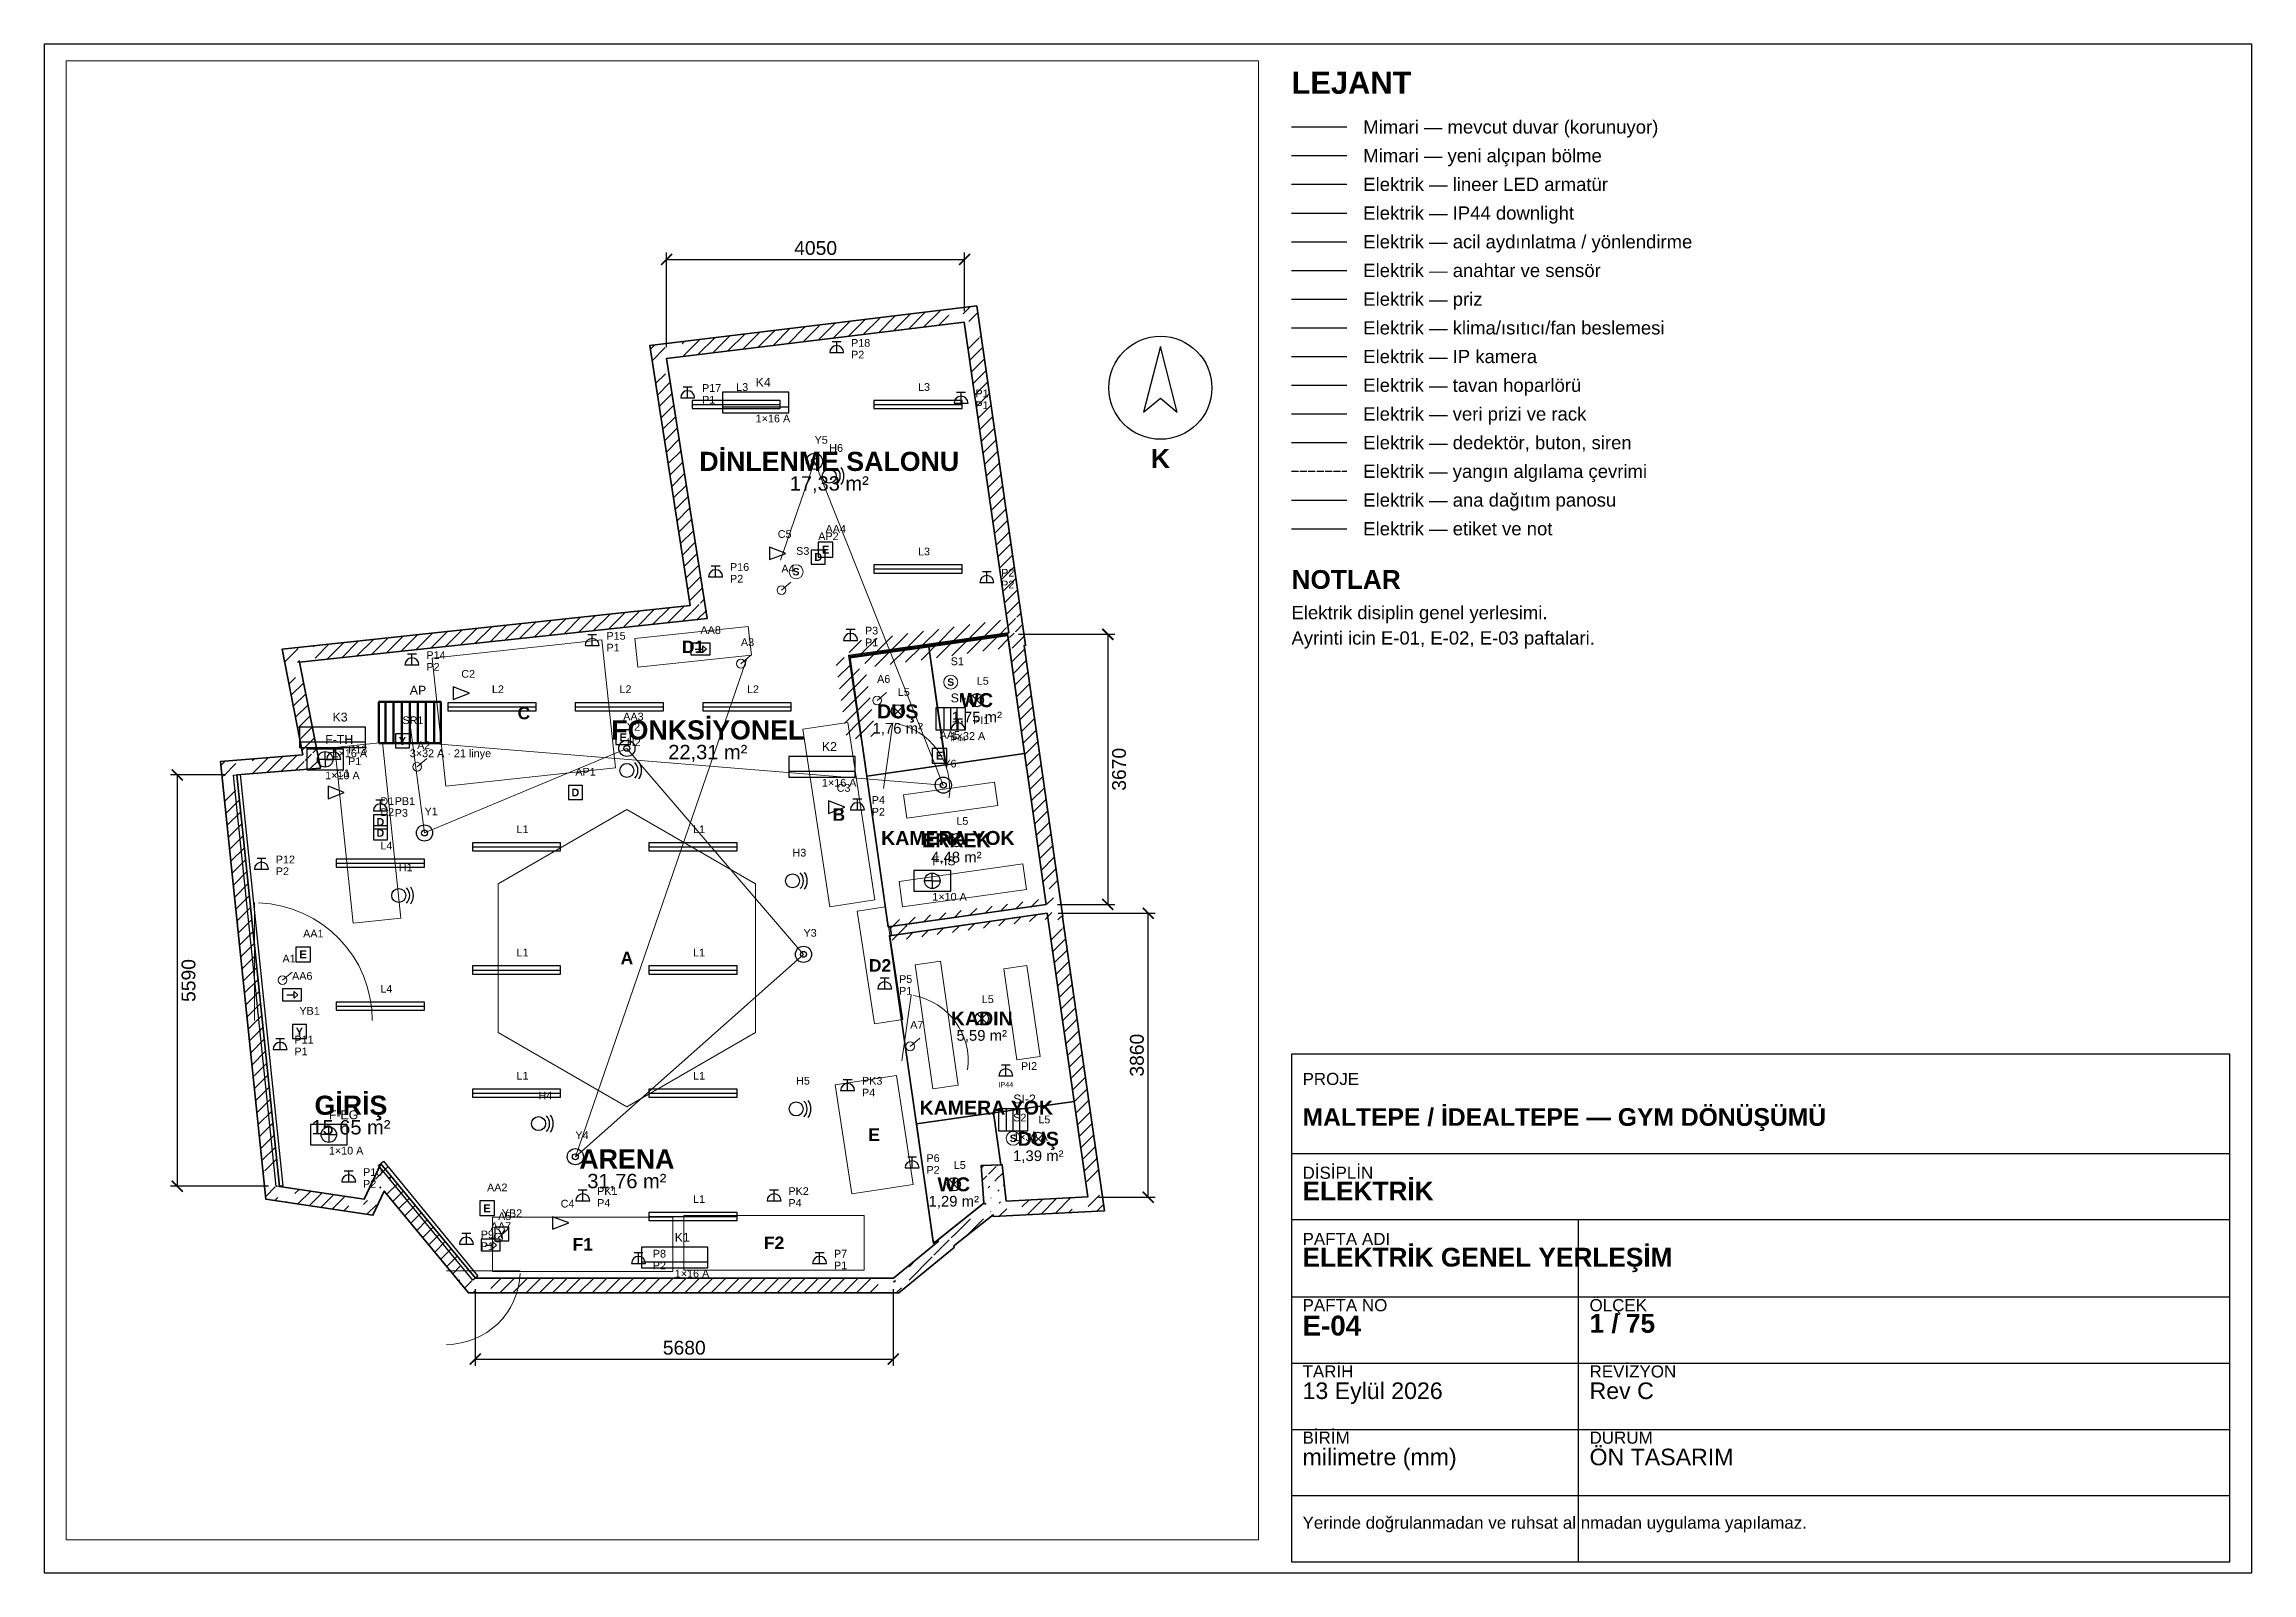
# Paper-space layout 'E-04 ELEKTRİK GENEL YERLEŞİM' of a CAD drawing. Header units: millimetres. Extents: x 10 to 410, y 10 to 287.
# The model-space entities are those that its viewports show. They can reach past a viewport. Long polylines and large blocks are cut down to what shows.
import ezdxf
from ezdxf.enums import TextEntityAlignment as Align

# ---------------------------------------------------------------- set-up
doc = ezdxf.new("R2010")
doc.units = ezdxf.units.MM
doc.linetypes.add('DASHED', pattern=[1.524, 1.27, -0.254])
for name, color, linetype, lineweight in [('A-CEPHE', 5, 'Continuous', 25), ('A-DUVAR-MEVCUT', 8, 'Continuous', 35), ('A-DUVAR-YENI', 1, 'Continuous', 35), ('A-EKIPMAN', 9, 'Continuous', 18), ('A-KAPI', 8, 'Continuous', 18), ('A-MOBILYA', 9, 'Continuous', 18), ('A-YAZI', 8, 'Continuous', 13), ('E-AYD-ACIL', 3, 'Continuous', 25), ('E-AYD-ANAHTAR', 2, 'Continuous', 18), ('E-AYD-ARMATUR', 2, 'Continuous', 25), ('E-AYD-DOWNLIGHT', 2, 'Continuous', 25), ('E-KUVVET-CIHAZ', 5, 'Continuous', 25), ('E-KUVVET-PRIZ', 5, 'Continuous', 25), ('E-PANO', 7, 'Continuous', 50), ('E-YAZI', 7, 'Continuous', 13), ('E-ZAYIF-KAMERA', 6, 'Continuous', 25), ('E-ZAYIF-LINYE', 6, 'DASHED', 13), ('E-ZAYIF-SES', 6, 'Continuous', 25), ('E-ZAYIF-VERI', 6, 'Continuous', 25), ('E-ZAYIF-YANGIN', 1, 'Continuous', 25), ('G-ANTET', 7, 'Continuous', 25), ('G-KUZEY', 7, 'Continuous', 25), ('G-OLCU', 7, 'Continuous', 13)]:
    doc.layers.add(name, color=color, linetype=linetype, lineweight=lineweight)
doc.styles.add('GYM', font='arial.ttf')
doc.styles.add('GYM-B', font='arialbd.ttf')
doc.dimstyles.new('GYM-75', dxfattribs={"dimscale": 75, "dimtxt": 2.5, "dimasz": 2, "dimexe": 1.25, "dimexo": 2, "dimgap": 0.8, "dimtad": 1, "dimdec": 0, "dimtxsty": 'GYM', "dimblk": 'ARCHTICK', "dimcen": 2.5, "dimclrt": 7, "dimazin": 3, "dimtfac": 1, "dimtmove": 0, "dimatfit": 3})

# ---------------------------------------------------------------- blocks, each defined once
blk = doc.blocks.new('ANTET_A3')
for p, q in [((0, 74), (170, 74)), ((0, 62), (170, 62)), ((52, 0), (52, 62)), ((0, 48), (170, 48)), ((0, 36), (170, 36)), ((0, 24), (170, 24)), ((0, 12), (170, 12))]:
    blk.add_line(p, q)
blk.add_lwpolyline([(0, 0), (170, 0), (170, 92), (0, 92)], close=True)
at = {"style": 'GYM'}
for s, p in [('PROJE', (2, 87.5)), ('DİSİPLİN', (2, 70.5)), ('PAFTA ADI', (2, 58.5)), ('ÖLÇEK', (54, 46.5)), ('PAFTA NO', (2, 46.5)), ('TARİH', (2, 34.5)), ('REVİZYON', (54, 34.5)), ('BİRİM', (2, 22.5)), ('DURUM', (54, 22.5))]:
    blk.add_text(s, height=2.2, dxfattribs=at).set_placement(p, align=Align.MIDDLE_LEFT)
for tag, p, height, style in [('PROJE', (2, 79), 3.2, 'GYM-B'), ('DISIPLIN', (2, 65.5), 3.4, 'GYM-B'), ('PAFTA_ADI', (2, 53.5), 3.4, 'GYM-B'), ('PAFTA_NO', (2, 41), 3.6, 'GYM-B'), ('OLCEK', (54, 41.5), 3.4, 'GYM-B'), ('TARIH', (2, 29.5), 3, 'GYM'), ('REV', (54, 29.5), 3, 'GYM'), ('BIRIM', (2, 17.5), 3, 'GYM'), ('DURUM', (54, 17.5), 3, 'GYM'), ('NOT', (2, 6), 2.2, 'GYM')]:
    blk.add_attdef(tag, p, '', height=height, dxfattribs=dict(style=style))
blk = doc.blocks.new('G_KUZEY')
blk.add_lwpolyline([(0, 560), (-230, -330), (0, -140), (230, -330)], close=True)
blk.add_circle((0, 0), 700)
at = {"style": 'GYM-B'}
blk.add_text('K', height=260, dxfattribs=at).set_placement((0, -960), align=Align.MIDDLE_CENTER)
blk = doc.blocks.new('_ARCHTICK')
at = {"color": 0, "linetype": 'BYBLOCK', "const_width": 0.15}
blk.add_lwpolyline([(-0.5, -0.5), (0.5, 0.5)], dxfattribs=at)
blk = doc.blocks.new('E_ARMATUR_LINEER')
blk.add_line((-600, 0), (600, 0))
blk.add_lwpolyline([(-600, -55), (600, -55), (600, 55), (-600, 55)], close=True)
at = {"style": 'GYM'}
blk.add_attdef('LINYE', (0, 185), '', height=105, dxfattribs=at)
blk = doc.blocks.new('E_DOWNLIGHT')
for p, q in [((-64, -64), (64, 64)), ((-64, 64), (64, -64))]:
    blk.add_line(p, q)
blk.add_circle((0, 0), 90)
at = {"style": 'GYM'}
blk.add_attdef('LINYE', (0, 210), '', height=105, dxfattribs=at)
blk = doc.blocks.new('E_ACIL')
blk.add_lwpolyline([(-100, -100), (100, -100), (100, 100), (-100, 100)], close=True)
at = {"style": 'GYM-B'}
blk.add_text('E', height=110, dxfattribs=at).set_placement((0, 0), align=Align.MIDDLE_CENTER)
at = {"style": 'GYM'}
blk.add_attdef('KOD', (0, 230), '', height=105, dxfattribs=at)
blk = doc.blocks.new('E_YONLENDIRME')
for points in [[(-130, -80), (130, -80), (130, 80), (-130, 80)], [(30, 45), (80, 0), (30, -45)]]:
    blk.add_lwpolyline(points, close=True)
blk.add_lwpolyline([(-70, 0), (30, 0)])
at = {"style": 'GYM'}
blk.add_attdef('KOD', (0, 205), '', height=105, dxfattribs=at)
blk = doc.blocks.new('E_ANAHTAR')
blk.add_line((0, 0), (130, 110))
blk.add_circle((0, 0), 60)
at = {"style": 'GYM'}
blk.add_attdef('KOD', (0, 240), '', height=105, dxfattribs=at)
blk = doc.blocks.new('E_SENSOR')
blk.add_circle((0, 0), 95)
at = {"style": 'GYM-B'}
blk.add_text('S', height=100, dxfattribs=at).set_placement((0, 0), align=Align.MIDDLE_CENTER)
at = {"style": 'GYM'}
blk.add_attdef('KOD', (0, 230), '', height=105, dxfattribs=at)
blk = doc.blocks.new('E_PRIZ')
for p, q in [((-95, 0), (95, 0)), ((-60, 150), (60, 150)), ((0, 0), (0, 150))]:
    blk.add_line(p, q)
blk.add_arc((0, 0), 95, 0, 180)
at = {"style": 'GYM'}
for tag, p in [('KOD', (195, 80)), ('LINYE', (195, -80))]:
    blk.add_attdef(tag, p, '', height=105, dxfattribs=at)
blk = doc.blocks.new('E_PRIZ_IP44')
for p, q in [((-95, 0), (95, 0)), ((-60, 150), (60, 150)), ((0, 0), (0, 150))]:
    blk.add_line(p, q)
blk.add_arc((0, 0), 95, 0, 180)
at = {"style": 'GYM'}
blk.add_text('IP44', height=70, dxfattribs=at).set_placement((0, -120), align=Align.MIDDLE_CENTER)
blk.add_attdef('KOD', (205, 80), '', height=105, dxfattribs=at)
blk = doc.blocks.new('M_KLIMA_IC')
blk.add_line((-450, -60), (450, -60))
blk.add_lwpolyline([(-450, -140), (450, -140), (450, 140), (-450, 140)], close=True)
at = {"style": 'GYM'}
for tag, p, height in [('KOD', (0, 215), 120), ('KAPASITE', (0, -270), 105)]:
    blk.add_attdef(tag, p, '', height=height, dxfattribs=at)
blk = doc.blocks.new('M_ISITICI')
for p, q in [((-90, -150), (-90, 150)), ((0, -150), (0, 150)), ((90, -150), (90, 150))]:
    blk.add_line(p, q)
blk.add_lwpolyline([(-200, -150), (200, -150), (200, 150), (-200, 150)], close=True)
at = {"style": 'GYM'}
for tag, p, height in [('KOD', (0, 225), 120), ('GUC', (0, -285), 105)]:
    blk.add_attdef(tag, p, '', height=height, dxfattribs=at)
blk = doc.blocks.new('M_FAN')
for q in [(-105, 0), (0, 105), (105, 0), (0, -105)]:
    blk.add_line((0, 0), q)
blk.add_lwpolyline([(-250, -140), (250, -140), (250, 140), (-250, 140)], close=True)
blk.add_circle((0, 0), 105)
at = {"style": 'GYM'}
for tag, p, height in [('KOD', (0, 210), 120), ('TANIM', (0, -270), 105)]:
    blk.add_attdef(tag, p, '', height=height, dxfattribs=at)
blk = doc.blocks.new('E_KAMERA')
blk.add_lwpolyline([(-110, -85), (110, 0), (-110, 85)], close=True)
at = {"style": 'GYM'}
blk.add_attdef('KOD', (0, 210), '', height=105, dxfattribs=at)
blk = doc.blocks.new('E_HOPARLOR')
blk.add_circle((0, 0), 95)
for radius, start, end in [(150, -45, 45), (200, -35, 35)]:
    blk.add_arc((0, 0), radius, start, end)
at = {"style": 'GYM'}
blk.add_attdef('KOD', (0, 330), '', height=105, dxfattribs=at)
blk = doc.blocks.new('E_VERI')
blk.add_lwpolyline([(-95, -95), (95, -95), (95, 95), (-95, 95)], close=True)
at = {"style": 'GYM-B'}
blk.add_text('D', height=105, dxfattribs=at).set_placement((0, 0), align=Align.MIDDLE_CENTER)
at = {"style": 'GYM'}
blk.add_attdef('KOD', (0, 230), '', height=105, dxfattribs=at)
blk = doc.blocks.new('E_DEDEKTOR')
for radius in [110, 40]:
    blk.add_circle((0, 0), radius)
at = {"style": 'GYM'}
blk.add_attdef('KOD', (0, 240), '', height=105, dxfattribs=at)
blk = doc.blocks.new('E_YANGIN_BUTON')
blk.add_lwpolyline([(-95, -95), (95, -95), (95, 95), (-95, 95)], close=True)
at = {"style": 'GYM-B'}
blk.add_text('Y', height=105, dxfattribs=at).set_placement((0, 0), align=Align.MIDDLE_CENTER)
at = {"style": 'GYM'}
blk.add_attdef('KOD', (0, 230), '', height=105, dxfattribs=at)
blk = doc.blocks.new('E_PANO')
for p, q in [((-330, -280), (-330, 280)), ((-220, -280), (-220, 280)), ((-110, -280), (-110, 280)), ((0, -280), (0, 280)), ((110, -280), (110, 280)), ((220, -280), (220, 280)), ((330, -280), (330, 280))]:
    blk.add_line(p, q)
blk.add_lwpolyline([(-420, -280), (420, -280), (420, 280), (-420, 280)], close=True)
at = {"style": 'GYM'}
for tag, p, height in [('KOD', (0, 380), 120), ('TANIM', (0, -470), 105)]:
    blk.add_attdef(tag, p, '', height=height, dxfattribs=at)

msp = doc.modelspace()

# ---------------------------------------------------------------- hatches: boundary and pattern name
at = {"layer": 'A-DUVAR-MEVCUT'}
h = msp.add_hatch(dxfattribs=at)
h.set_pattern_fill('ANSI31', scale=40)
h.paths.add_polyline_path([(11012, 4959), (11563, 1104), (11761, 1132.3), (11210, 4987.3)])
h.paths.add_polyline_path([(11353, 1093), (11563, 1104), (11533, 1314), (11735, 1314), (11773, 1048.3), (11773, 914.7), (11377.4, 894), (11353, 894)])
h.paths.add_polyline_path([(11563, 1104), (10456, 1046), (10466.5, 846.3), (11573.5, 904.3)])
h.paths.add_polyline_path([(10432.3, 1256), (10456, 1046), (10666, 1057), (10666, 856.7), (10278.4, 836.4), (10275.5, 862.3), (10246, 838.7), (10246, 1256)])
h.paths.add_polyline_path([(10456, 1046), (10400, 1542), (10201.3, 1519.6), (10257.3, 1023.6)])
h.paths.add_polyline_path([(10190, 1332), (10190, 1534.6), (10400, 1542), (10423.7, 1332)])
h.paths.add_polyline_path([(10400, 1542), (10116, 1532), (10123, 1332.1), (10407, 1342.1)])
h.paths.add_polyline_path([(10326, 1322), (10129.9, 1322), (10116, 1532), (10326, 1539.4)])
h.paths.add_polyline_path([(10116, 1532), (10150, 1018), (10349.6, 1031.2), (10315.6, 1545.2)])
h.paths.add_polyline_path([(9940, 850.4), (10150, 1018), (10136.1, 1228), (10360, 1228), (10360, 840.7), (10278.4, 836.4), (10275.5, 862.3), (10207.5, 808), (9940, 808)])
h.paths.add_polyline_path([(10150, 1018), (9527.5, 521.1), (9652.2, 364.8), (10274.8, 861.7)])
h.paths.add_polyline_path([(9317.5, 322.8), (9531, 498), (9527.5, 521.1), (9737.5, 688.7), (9737.5, 408.7), (9618.5, 311.1), (9317.5, 311.1)])
h.paths.add_polyline_path([(9527.5, 521.1), (9531, 498), (9728.7, 528.2), (9725.2, 551.3)])
h.paths.add_polyline_path([(9321, 325.7), (9531, 498), (9527.5, 521.1), (9741, 691.5), (9741, 411.6), (9590.4, 288), (9321, 288)])
h.paths.add_polyline_path([(9531, 498), (8924, 0), (9050.9, -154.6), (9657.9, 343.4)])
h.paths.add_polyline_path([(9134, -86.4), (8995.5, -200), (8714, -200), (8714, 0), (8924, 0), (9134, 172.3)])
h.paths.add_polyline_path([(8924, 0), (3241, 0), (3241, -200), (8924, -200)])
h.paths.add_polyline_path([(3067.6, 210), (3241, 0), (3451, 0), (3451, -200), (3146.8, -200), (3031, -59.8), (3031, 210)])
h.paths.add_polyline_path([(3241, 0), (1957, 1555), (1802.8, 1427.7), (3086.8, -127.3)])
h.paths.add_polyline_path([(1858.6, 1345), (1957, 1555), (2130.4, 1345)])
h.paths.add_polyline_path([(1957, 1555), (1732, 1075), (1913.1, 990.1), (2138.1, 1470.1)])
h.paths.add_polyline_path([(1522, 904.1), (1522, 1106.3), (1732, 1075), (1830.4, 1285), (1942, 1285), (1942, 1051.8), (1854.4, 865), (1784.2, 865)])
h.paths.add_polyline_path([(1732, 1075), (579, 1247), (549.5, 1049.2), (1702.5, 877.2)])
h.paths.add_polyline_path([(557.3, 1457), (579, 1247), (789, 1215.7), (789, 1037), (631.2, 1037), (396, 1072.1), (369, 1333.3), (369, 1457)])
h.paths.add_polyline_path([(579, 1247), (0, 6840), (-198.9, 6819.4), (380.1, 1226.4)])
h.paths.add_polyline_path([(210, 6856.8), (0, 6840), (21.7, 6630), (-179.3, 6630), (-210, 6926.3), (-210, 7023.8), (116.8, 7050), (210, 7050)])
h.paths.add_polyline_path([(0, 6840), (1136, 6931), (1120, 7130.4), (-16, 7039.4)])
h.paths.add_polyline_path([(1094.8, 7141), (1136, 6931), (926, 6914.2), (926, 7141)])
h.paths.add_polyline_path([(1136, 6931), (853, 8372), (656.7, 8333.5), (939.7, 6892.5)])
h.paths.add_polyline_path([(1063, 8394.5), (853, 8372), (894.2, 8162), (690.4, 8162), (643, 8403.5), (643, 8550.7), (935.7, 8582), (1063, 8582)])
h.paths.add_polyline_path([(853, 8372), (6392, 8965), (6370.7, 9163.9), (831.7, 8570.9)])
h.paths.add_polyline_path([(6359.2, 9175), (6392, 8965), (6182, 8942.5), (6182, 9175)])
h.paths.add_polyline_path([(6392, 8965), (5840, 12499), (5642.4, 12468.1), (6194.4, 8934.1)])
h.paths.add_polyline_path([(6050, 12524.5), (5840, 12499), (5872.8, 12289), (5670.4, 12289), (5630, 12547.5), (5630, 12675), (5910.3, 12709), (6050, 12709)])
h.paths.add_polyline_path([(5840, 12499), (9885, 12990), (9860.9, 13188.5), (5815.9, 12697.5)])
h.paths.add_polyline_path([(9915.2, 12780), (9885, 12990), (9675, 12964.5), (9675, 13166), (9955.3, 13200), (10056.9, 13200), (10095, 12934.7), (10095, 12780)])
h.paths.add_polyline_path([(9885, 12990), (10491, 8771), (10689, 8799.4), (10083, 13018.4)])
h.paths.add_polyline_path([(10500.3, 8561), (10473, 8753), (10281, 8725.3), (10281, 8741.2), (10491, 8771), (10460.8, 8981), (10662.9, 8981), (10701, 8715.7), (10701, 8598.8), (10697.1, 8598.2), (10701, 8570.5), (10701, 8561)])
h.paths.add_polyline_path([(10491, 8771), (8314, 8462), (8342.1, 8264), (10519.1, 8573)])
h.paths.add_polyline_path([(8524, 8472.1), (8329, 8444), (8356.2, 8252), (8346.1, 8252), (8314, 8462), (8524, 8491.8)])
h.paths.add_polyline_path([(8314, 8462), (8485.6, 7338.9), (8683.3, 7369.1), (8511.7, 8492.2)])
h.paths.add_polyline_path([(8455.9, 7548.9), (8485.6, 7338.9), (8453.5, 7548.9)])
h.paths.add_polyline_path([(8485.6, 7338.9), (8329, 8444), (8131, 8415.9), (8287.6, 7310.9)])
h.paths.add_polyline_path([(8539, 8474.3), (8329, 8444), (8358.8, 8234), (8348.8, 8234), (8314, 8462), (8539, 8493.9)])
h.paths.add_polyline_path([(8329, 8444), (10473, 8753), (10444.5, 8951), (8300.5, 8642)])
h.paths.add_polyline_path([(10502.9, 8543), (10473, 8753), (10263, 8722.7), (10263, 8738.6), (10491, 8771), (10463.4, 8963), (10665.5, 8963), (10683, 8841), (10683, 8543)])
h.paths.add_polyline_path([(10473, 8753), (10996, 5080), (11194, 5108.2), (10671, 8781.2)])
h.paths.add_polyline_path([(11024.7, 4870), (11012, 4959), (10786, 4926.8), (10786, 5050.2), (10996, 5080), (10966.1, 5290), (11168.1, 5290), (11206, 5023.9), (11206, 4870)])
h.paths.add_polyline_path([(10996, 5080), (8876.8, 4779), (8904.9, 4580.9), (11024.1, 4882)])
h.paths.add_polyline_path([(9086.8, 4685.1), (8895.3, 4657.9), (8876.8, 4779), (9086.8, 4808.8)])
h.paths.add_polyline_path([(8876.8, 4779), (8895.3, 4657.9), (9093, 4688.1), (9074.5, 4809.2)])
h.paths.add_polyline_path([(9105.3, 4687.8), (8895.3, 4657.9), (8876.8, 4779), (9105.3, 4811.4)])
h.paths.add_polyline_path([(8895.3, 4657.9), (11012, 4959), (10983.8, 5157), (8867.1, 4855.9)])
h.paths.add_polyline_path([(11042, 4749), (11012, 4959), (10802, 4929.1), (10802, 5052.4), (10996, 5080), (10983.3, 5169), (11185.3, 5169), (11222, 4911.6), (11222, 4910.1), (11221, 4910), (11222, 4903.3), (11222, 4749)])

# ---------------------------------------------------------------- linework, layer by layer
at = {"layer": 'A-CEPHE'}
for points in [[(-44.8, 6835.4), (44.8, 6844.6), (624.8, 1254.6), (535.2, 1245.4)], [(3274.8, 28.5), (3205.2, -28.5), (1925.2, 1531.5), (1994.8, 1588.5)]]:
    msp.add_lwpolyline(points, close=True, dxfattribs=at)
at = {"layer": 'A-DUVAR-MEVCUT'}
for points in [[(11221, 4910), (11791.9, 915.7), (10278.4, 836.4), (10275.5, 862.3), (9742.7, 436.9), (9745.9, 415.6), (8995.5, -200), (3146.8, -200), (2004, 1184), (1849.9, 855.2), (396, 1072.1), (-220, 7023), (896.5, 7112.5), (614.7, 8547.6), (6162, 9141.5), (5610.5, 12672.6), (10055.1, 13212.1), (10717.5, 8601.1), (10697.1, 8598.2), (11222.2, 4910.1)], [(11012, 4959), (11563, 1104), (10456, 1046), (10400, 1542), (10116, 1532), (10150, 1018), (9527.5, 521.1), (9531, 498), (8924, 0), (3241, 0), (1957, 1555), (1732, 1075), (579, 1247), (0, 6840), (1136, 6931), (853, 8372), (6392, 8965), (5840, 12499), (9885, 12990), (10491, 8771), (8314, 8462), (8485.6, 7338.9), (8329, 8444), (10473, 8753), (10996, 5080), (8876.8, 4779), (8895.3, 4657.9)]]:
    msp.add_lwpolyline(points, close=True, dxfattribs=at)
at = {"layer": 'A-DUVAR-YENI'}
for points in [[(10473, 8753), (8329, 8444), (8849, 4775), (10996, 5080)], [(10475.8, 8733.2), (10704.2, 7129.4), (9632.7, 6976.8), (9404.3, 8580.6)], [(9403.3, 8580.5), (9631.7, 6976.7), (8558.6, 6823.9), (8331.3, 8427.8)], [(11012, 4959), (8868, 4654), (9466, 472), (10150, 1018), (10116, 1532), (10400, 1542), (10456, 1046), (11563, 1104)], [(11377.5, 2402), (11563, 1104), (10456, 1046), (10400, 1542), (10381.8, 1541.4), (10281.1, 2245.2)], [(10280.1, 2245.1), (10380.8, 1541.3), (10116, 1532), (10150, 1018), (9496.8, 496.6), (9463.2, 491.8), (9233.9, 2095.5)]]:
    msp.add_lwpolyline(points, close=True, dxfattribs=at)
at = {"layer": 'A-EKIPMAN'}
for points in [[(6991.3, 8468.5), (6949.9, 8856.3), (5408.7, 8691.5), (5450.1, 8303.7)], [(4960.5, 8673.3), (2653.6, 8426.8), (2839.5, 6686.7), (5146.4, 6933.2)], [(8301.9, 7552.9), (7689, 7459.1), (8058.1, 5047.1), (8671, 5140.9)], [(5300, 6369.9), (3550.7, 5359.9), (3550.7, 3340.1), (5300, 2330.1), (7049.3, 3340.1), (7049.3, 5359.9)], [(8815.5, 5045.6), (8430, 4986.6), (8664.5, 3454.4), (9050, 3513.4)], [(9188.6, 1272.2), (8961.7, 2754.9), (8131.4, 2627.8), (8358.3, 1145.1)], [(5925, 90), (5925, 830), (3475, 830), (3475, 90)], [(8525, 110), (8525, 850), (6075, 850), (6075, 110)]]:
    msp.add_lwpolyline(points, close=True, dxfattribs=at)
at = {"layer": 'A-KAPI'}
for p, q in [((8787.4, 6654.4), (8912.6, 7545.6)), ((240, 3500), (240, 5100)), ((9037.4, 2954.4), (9162.6, 3845.6)), ((2850, 100), (3850, 100))]:
    msp.add_line(p, q, dxfattribs=at)
for centre, radius, start, end in [((8787.4, 6654.4), 900, -8, 80), ((240, 3500), 1600, 0, 88), ((9037.4, 2954.4), 900, -8, 80), ((2850, 100), 1000, -90, -2)]:
    msp.add_arc(centre, radius, start, end, dxfattribs=at)
at = {"layer": 'A-MOBILYA'}
for points in [[(1977.8, 7277.4), (1331.3, 7209.5), (1582.2, 4822.6), (2228.7, 4890.5)], [(9058.5, 6566.5), (9103.5, 6249.7), (10341, 6425.5), (10296, 6742.3)], [(8998.1, 5391.3), (9047.4, 5044.8), (10730.5, 5283.9), (10681.2, 5630.4)], [(9561.8, 4306.6), (9215.3, 4257), (9456, 2574.1), (9802.5, 2623.7)], [(10737, 4247.3), (10420.3, 4202), (10597.2, 2964.6), (10914, 3009.9)]]:
    msp.add_lwpolyline(points, close=True, dxfattribs=at)
at = {"layer": 'E-ZAYIF-LINYE'}
msp.add_lwpolyline([(2350, 7550), (2550, 6050), (5300, 7200), (7700, 4400), (4600, 1650), (7850, 11100), (9600, 6700), (2250, 7300)], dxfattribs=at)

# ---------------------------------------------------------------- block references
at = {"layer": 'E-AYD-ACIL'}
for name, p, values in [('E_ACIL', (8000, 9900), {'KOD': 'AA4'}), ('E_YONLENDIRME', (6300, 8550), {'KOD': 'AA8'}), ('E_ACIL', (5250, 7350), {'KOD': 'AA3'}), ('E_ACIL', (9550, 7100), {'KOD': 'AA5'}), ('E_ACIL', (900, 4400), {'KOD': 'AA1'}), ('E_YONLENDIRME', (750, 3850), {'KOD': 'AA6'}), ('E_ACIL', (3400, 950), {'KOD': 'AA2'}), ('E_YONLENDIRME', (3450, 450), {'KOD': 'AA7'})]:
    msp.add_blockref(name, p, dxfattribs=at).add_auto_attribs(values)
at = {"layer": 'E-AYD-ANAHTAR'}
for name, p, values in [('E_SENSOR', (7600, 9600), {'KOD': 'S3'}), ('E_ANAHTAR', (7400, 9350), {'KOD': 'A4'}), ('E_ANAHTAR', (6850, 8350), {'KOD': 'A3'}), ('E_SENSOR', (9700, 8100), {'KOD': 'S1'}), ('E_ANAHTAR', (8700, 7850), {'KOD': 'A6'}), ('E_ANAHTAR', (2450, 6950), {'KOD': 'A2'}), ('E_ANAHTAR', (620, 4050), {'KOD': 'A1'}), ('E_ANAHTAR', (9150, 3150), {'KOD': 'A7'}), ('E_SENSOR', (10550, 1900), {'KOD': 'S2'}), ('E_ANAHTAR', (3550, 550), {'KOD': 'A5'})]:
    msp.add_blockref(name, p, dxfattribs=at).add_auto_attribs(values)
at = {"layer": 'E-AYD-ARMATUR'}
for p, values in [((6785.2, 11872.5), {'LINYE': 'L3'}), ((9255.7, 11872.5), {'LINYE': 'L3'}), ((9255.7, 9637.5), {'LINYE': 'L3'}), ((3466.4, 7765.5), {'LINYE': 'L2'}), ((5199.1, 7765.5), {'LINYE': 'L2'}), ((6931.9, 7765.5), {'LINYE': 'L2'}), ((3800, 5862.5), {'LINYE': 'L1'}), ((6200, 5862.5), {'LINYE': 'L1'}), ((1950, 5640.5), {'LINYE': 'L4'}), ((3800, 4187.5), {'LINYE': 'L1'}), ((6200, 4187.5), {'LINYE': 'L1'}), ((1950, 3694.8), {'LINYE': 'L4'}), ((3800, 2512.5), {'LINYE': 'L1'}), ((6200, 2512.5), {'LINYE': 'L1'}), ((6200, 837.5), {'LINYE': 'L1'})]:
    msp.add_blockref('E_ARMATUR_LINEER', p, dxfattribs=at).add_auto_attribs(values)
at = {"layer": 'E-AYD-DOWNLIGHT'}
for p in [(10054.2, 7855), (8981.2, 7702.2), (9777.1, 5951.4), (10122.7, 3528.5), (10890.8, 1893.6), (9742.1, 1275)]:
    msp.add_blockref('E_DOWNLIGHT', p, dxfattribs=at).add_auto_attribs({'LINYE': 'L5'})
at = {"layer": 'E-KUVVET-CIHAZ'}
for name, p, values in [('M_KLIMA_IC', (7050, 11900), {'KOD': 'K4', 'KAPASITE': '1×16 A'}), ('M_ISITICI', (9700, 7600), {'KOD': 'SI-1', 'GUC': '1×32 A'}), ('M_KLIMA_IC', (1300, 7350), {'KOD': 'K3', 'KAPASITE': '1×16 A'}), ('M_FAN', (1200, 7050), {'KOD': 'F-TH', 'TANIM': '1×10 A'}), ('M_KLIMA_IC', (7950, 6950), {'KOD': 'K2', 'KAPASITE': '1×16 A'}), ('M_FAN', (9450, 5400), {'KOD': 'F-IS', 'TANIM': '1×10 A'}), ('M_ISITICI', (10550, 2150), {'KOD': 'SI-2', 'GUC': '1×32 A'}), ('M_FAN', (1250, 1950), {'KOD': 'F-EG', 'TANIM': '1×10 A'}), ('M_KLIMA_IC', (5950, 280), {'KOD': 'K1', 'KAPASITE': '1×16 A'})]:
    msp.add_blockref(name, p, dxfattribs=at).add_auto_attribs(values)
at = {"layer": 'E-KUVVET-PRIZ'}
for name, p, values in [('E_PRIZ', (8150.8, 12578), {'KOD': 'P18', 'LINYE': 'P2'}), ('E_PRIZ', (6125.9, 11964.6), {'KOD': 'P17', 'LINYE': 'P1'}), ('E_PRIZ', (9840.9, 11890.7), {'KOD': 'P1', 'LINYE': 'P1'}), ('E_PRIZ', (6505.8, 9532.4), {'KOD': 'P16', 'LINYE': 'P2'}), ('E_PRIZ', (10190.9, 9453.9), {'KOD': 'P2', 'LINYE': 'P2'}), ('E_PRIZ', (4827.3, 8596.3), {'KOD': 'P15', 'LINYE': 'P1'}), ('E_PRIZ', (8340.5, 8667.8), {'KOD': 'P3', 'LINYE': 'P1'}), ('E_PRIZ', (2379.6, 8334.3), {'KOD': 'P14', 'LINYE': 'P2'}), ('E_PRIZ_IP44', (9800, 7450), {'KOD': 'PI1'}), ('E_PRIZ', (1316, 7052.1), {'KOD': 'P13', 'LINYE': 'P1'}), ('E_PRIZ', (1950, 6350), {'KOD': 'PB1', 'LINYE': 'P3'}), ('E_PRIZ', (8432.1, 6365.3), {'KOD': 'P4', 'LINYE': 'P2'}), ('E_PRIZ', (333.9, 5557.1), {'KOD': 'P12', 'LINYE': 'P2'}), ('E_PRIZ', (8803.9, 3931.8), {'KOD': 'P5', 'LINYE': 'P1'}), ('E_PRIZ', (587.4, 3108.4), {'KOD': 'P11', 'LINYE': 'P1'}), ('E_PRIZ', (8300, 2550), {'KOD': 'PK3', 'LINYE': 'P4'}), ('E_PRIZ_IP44', (10450, 2750), {'KOD': 'PI2'}), ('E_PRIZ', (9175.8, 1498.4), {'KOD': 'P6', 'LINYE': 'P2'}), ('E_PRIZ', (1519.8, 1308.9), {'KOD': 'P10', 'LINYE': 'P2'}), ('E_PRIZ', (4700, 1050), {'KOD': 'PK1', 'LINYE': 'P4'}), ('E_PRIZ', (7300, 1050), {'KOD': 'PK2', 'LINYE': 'P4'}), ('E_PRIZ', (3119, 461.9), {'KOD': 'P9', 'LINYE': 'P1'}), ('E_PRIZ', (5457.3, 200), {'KOD': 'P8', 'LINYE': 'P2'}), ('E_PRIZ', (7919.1, 200), {'KOD': 'P7', 'LINYE': 'P1'})]:
    msp.add_blockref(name, p, dxfattribs=at).add_auto_attribs(values)
at = {"layer": 'E-PANO'}
msp.add_blockref('E_PANO', (2350, 7550), dxfattribs=at).add_auto_attribs({'KOD': 'AP', 'TANIM': '3×32 A · 21 linye'})
at = {"layer": 'E-ZAYIF-KAMERA'}
for p, values in [((7350, 9850), {'KOD': 'C5'}), ((3050, 7950), {'KOD': 'C2'}), ((1350, 6600), {'KOD': 'C1'}), ((8150, 6400), {'KOD': 'C3'}), ((4400, 750), {'KOD': 'C4'})]:
    msp.add_blockref('E_KAMERA', p, dxfattribs=at).add_auto_attribs(values)
at = {"layer": 'E-ZAYIF-SES'}
for p, values in [((8050, 10900), {'KOD': 'H6'}), ((5300, 6900), {'KOD': 'H2'}), ((7550, 5400), {'KOD': 'H3'}), ((2200, 5200), {'KOD': 'H1'}), ((7600, 2300), {'KOD': 'H5'}), ((4100, 2100), {'KOD': 'H4'})]:
    msp.add_blockref('E_HOPARLOR', p, dxfattribs=at).add_auto_attribs(values)
at = {"layer": 'E-ZAYIF-VERI'}
for p, values in [((7900, 9800), {'KOD': 'AP2'}), ((4600, 6600), {'KOD': 'AP1'}), ((1950, 6200), {'KOD': 'D1'}), ((1950, 6050), {'KOD': 'D2'})]:
    msp.add_blockref('E_VERI', p, dxfattribs=at).add_auto_attribs(values)
at = {"layer": 'E-ZAYIF-YANGIN'}
for name, p, values in [('E_DEDEKTOR', (7850, 11100), {'KOD': 'Y5'}), ('E_YANGIN_BUTON', (2250, 7300), {'KOD': 'SR1'}), ('E_DEDEKTOR', (5300, 7200), {'KOD': 'Y2'}), ('E_DEDEKTOR', (9600, 6700), {'KOD': 'Y6'}), ('E_DEDEKTOR', (2550, 6050), {'KOD': 'Y1'}), ('E_DEDEKTOR', (7700, 4400), {'KOD': 'Y3'}), ('E_YANGIN_BUTON', (850, 3350), {'KOD': 'YB1'}), ('E_DEDEKTOR', (4600, 1650), {'KOD': 'Y4'}), ('E_YANGIN_BUTON', (3600, 600), {'KOD': 'YB2'})]:
    msp.add_blockref(name, p, dxfattribs=at).add_auto_attribs(values)
at = {"layer": 'G-KUZEY'}
msp.add_blockref('G_KUZEY', (12550, 12100), dxfattribs=at)

# ---------------------------------------------------------------- texts
at = {"layer": 'A-EKIPMAN', "style": 'GYM-B'}
for s, p in [('D1', (6200, 8580)), ('C', (3900, 7680)), ('B', (8180, 6300)), ('A', (5300, 4350)), ('D2', (8740, 4250)), ('E', (8660, 1950)), ('F1', (4700, 460)), ('F2', (7300, 480))]:
    msp.add_text(s, height=170, dxfattribs=at).set_placement(p, align=Align.MIDDLE_CENTER)
at = {"layer": 'A-YAZI'}
for s, height, style, p in [('DİNLENME SALONU', 260, 'GYM-B', (8050, 11100)), ('17,33 m²', 195, 'GYM', (8050, 10800)), ('DUŞ', 190, 'GYM-B', (8981.2, 7702.2)), ('WC', 190, 'GYM-B', (10054.2, 7855)), ('FONKSİYONEL', 260, 'GYM-B', (6400, 7450)), ('1,76 m²', 145, 'GYM', (8981.2, 7472.2)), ('1,75 m²', 145, 'GYM', (10054.2, 7625)), ('22,31 m²', 195, 'GYM', (6400, 7150)), ('ERKEK', 190, 'GYM-B', (9777.1, 5951.4)), ('4,48 m²', 145, 'GYM', (9777.1, 5721.4)), ('KADIN', 190, 'GYM-B', (10122.7, 3528.5)), ('5,59 m²', 145, 'GYM', (10122.7, 3298.5)), ('GİRİŞ', 260, 'GYM-B', (1550, 2350)), ('15,65 m²', 195, 'GYM', (1550, 2050)), ('DUŞ', 190, 'GYM-B', (10890.8, 1893.6)), ('ARENA', 260, 'GYM-B', (5300, 1620)), ('1,39 m²', 145, 'GYM', (10890.8, 1663.6)), ('31,76 m²', 195, 'GYM', (5300, 1320)), ('WC', 190, 'GYM-B', (9742.1, 1275)), ('1,29 m²', 145, 'GYM', (9742.1, 1045))]:
    msp.add_text(s, height=height, dxfattribs=dict(at, style=style)).set_placement(p, align=Align.MIDDLE_CENTER)
at = {"layer": 'E-YAZI', "color": 1, "style": 'GYM-B'}
for p in [(9661.9, 5982), (10184.2, 2318)]:
    msp.add_text('KAMERA YOK', height=190, dxfattribs=at).set_placement(p, align=Align.MIDDLE_CENTER)

# ---------------------------------------------------------------- dimensions: what is measured, and where the dimension line sits
at = {"layer": 'G-OLCU'}
for base, p1, p2 in [((5840, 13845), (5840, 12500), (9890, 12990)), ((3240, -1100), (3240, 0), (8920, 0))]:
    msp.add_linear_dim(base=base, p1=p1, p2=p2, dimstyle='GYM-75', dxfattribs=at).render()
for base, p1, p2 in [((11835, 8750), (10470, 8750), (11000, 5080)), ((-810, 6840), (0, 6840), (580, 1250)), ((12385, 1100), (11560, 1100), (11010, 4960))]:
    msp.add_linear_dim(base=base, p1=p1, p2=p2, angle=90, dimstyle='GYM-75', dxfattribs=at).render()

psp = doc.layouts.new('E-04 ELEKTRİK GENEL YERLEŞİM')

# ---------------------------------------------------------------- linework, layer by layer
at = {"layer": 'G-ANTET', "color": 8, "linetype": 'Continuous'}
psp.add_line((236, 272), (246, 272), dxfattribs=at)
at = {"layer": 'G-ANTET', "color": 1, "linetype": 'Continuous'}
for p, q in [((236, 266.8), (246, 266.8)), ((236, 214.8), (246, 214.8))]:
    psp.add_line(p, q, dxfattribs=at)
at = {"layer": 'G-ANTET', "color": 2, "linetype": 'Continuous'}
for p, q in [((236, 261.6), (246, 261.6)), ((236, 256.4), (246, 256.4)), ((236, 246), (246, 246))]:
    psp.add_line(p, q, dxfattribs=at)
at = {"layer": 'G-ANTET', "color": 3, "linetype": 'Continuous'}
psp.add_line((236, 251.2), (246, 251.2), dxfattribs=at)
at = {"layer": 'G-ANTET', "color": 5, "linetype": 'Continuous'}
for p, q in [((236, 240.8), (246, 240.8)), ((236, 235.6), (246, 235.6))]:
    psp.add_line(p, q, dxfattribs=at)
at = {"layer": 'G-ANTET', "color": 6, "linetype": 'Continuous'}
for p, q in [((236, 230.4), (246, 230.4)), ((236, 225.2), (246, 225.2)), ((236, 220), (246, 220))]:
    psp.add_line(p, q, dxfattribs=at)
at = {"layer": 'G-ANTET', "color": 6, "linetype": 'DASHED'}
psp.add_line((236, 209.6), (246, 209.6), dxfattribs=at)
at = {"layer": 'G-ANTET', "color": 7, "linetype": 'Continuous'}
for p, q in [((236, 204.4), (246, 204.4)), ((236, 199.2), (246, 199.2))]:
    psp.add_line(p, q, dxfattribs=at)
at = {"layer": 'G-ANTET'}
psp.add_lwpolyline([(10, 10), (410, 10), (410, 287), (10, 287)], close=True, dxfattribs=at)

# ---------------------------------------------------------------- block references
psp.add_blockref('ANTET_A3', (236, 12), dxfattribs=at).add_auto_attribs({'PROJE': 'MALTEPE / İDEALTEPE — GYM DÖNÜŞÜMÜ', 'DISIPLIN': 'ELEKTRİK', 'PAFTA_ADI': 'ELEKTRİK GENEL YERLEŞİM', 'PAFTA_NO': 'E-04', 'OLCEK': '1 / 75', 'TARIH': '13 Eylül 2026', 'REV': 'Rev C', 'BIRIM': 'milimetre (mm)', 'DURUM': 'ÖN TASARIM', 'NOT': 'Yerinde doğrulanmadan ve ruhsat alınmadan uygulama yapılamaz.'})

# ---------------------------------------------------------------- texts
for s, height, style, p in [('LEJANT', 4, 'GYM-B', (236, 280)), ('Mimari — mevcut duvar (korunuyor)', 2.4, 'GYM', (249, 272)), ('Mimari — yeni alçıpan bölme', 2.4, 'GYM', (249, 266.8)), ('Elektrik — lineer LED armatür', 2.4, 'GYM', (249, 261.6)), ('Elektrik — IP44 downlight', 2.4, 'GYM', (249, 256.4)), ('Elektrik — acil aydınlatma / yönlendirme', 2.4, 'GYM', (249, 251.2)), ('Elektrik — anahtar ve sensör', 2.4, 'GYM', (249, 246)), ('Elektrik — priz', 2.4, 'GYM', (249, 240.8)), ('Elektrik — klima/ısıtıcı/fan beslemesi', 2.4, 'GYM', (249, 235.6)), ('Elektrik — IP kamera', 2.4, 'GYM', (249, 230.4)), ('Elektrik — tavan hoparlörü', 2.4, 'GYM', (249, 225.2)), ('Elektrik — veri prizi ve rack', 2.4, 'GYM', (249, 220)), ('Elektrik — dedektör, buton, siren', 2.4, 'GYM', (249, 214.8)), ('Elektrik — yangın algılama çevrimi', 2.4, 'GYM', (249, 209.6)), ('Elektrik — ana dağıtım panosu', 2.4, 'GYM', (249, 204.4)), ('Elektrik — etiket ve not', 2.4, 'GYM', (249, 199.2)), ('NOTLAR', 3.4, 'GYM-B', (236, 190)), ('Elektrik disiplin genel yerlesimi.', 2.4, 'GYM', (236, 184)), ('Ayrinti icin E-01, E-02, E-03 paftalari.', 2.4, 'GYM', (236, 179.4))]:
    psp.add_text(s, height=height, dxfattribs=dict(at, style=style)).set_placement(p, align=Align.MIDDLE_LEFT)

# ---------------------------------------------------------------- viewports
psp.add_viewport(center=(122, 150), size=(216, 268), view_center_point=(5781.4, 6494.97), view_height=20100, dxfattribs=at)

doc.saveas('drawing.dxf')
